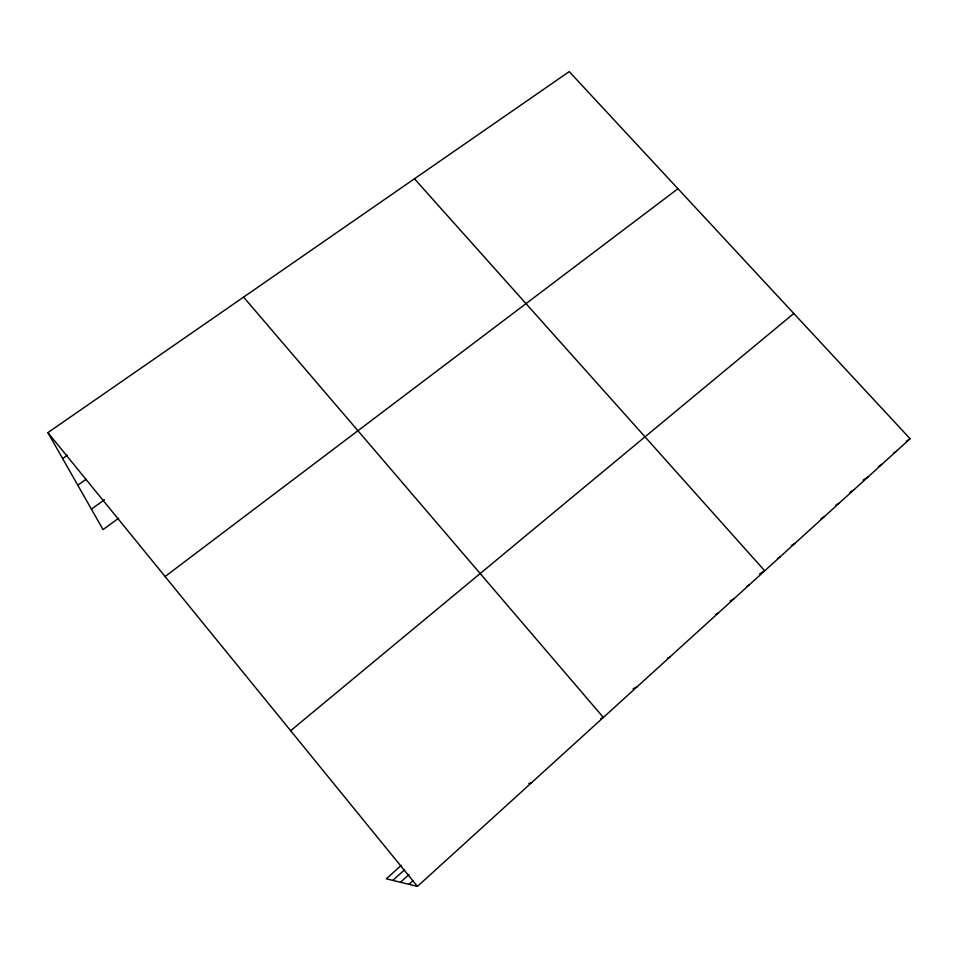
<?xml version="1.0" encoding="UTF-8"?>
<svg xmlns="http://www.w3.org/2000/svg" width="958" height="958" viewBox="0 0 958 958"><rect width="100%" height="100%" fill="white"/><g stroke="black" fill="none" stroke-linecap="round" stroke-linejoin="round"><path stroke-width="1.44" d="M401.354 865.29L386.314 878.809L417.437 886.39L910.1 438.728L569.22 71.611L47.9 432.621L103.033 529.606L118.648 518.206M409.03 884.342L413.353 880.426M392.804 880.39L404.539 869.828M400.456 882.258L409.018 874.522M290.645 730.703L793.799 313.47M165.099 576.536L677.965 188.726M91.405 509.153L104.494 499.705M77.79 485.203L86.136 479.263M62.641 458.559L67.455 455.182M906.388 441.207L910.1 438.728M893.778 452.954L896.209 451.338M878.474 466.534L882.186 464.091M863.17 480.126L868.02 476.964M850.009 492.352L853.71 489.957M835.484 505.501L839.256 503.094M820.958 518.697L824.658 516.362M791.332 545.569L794.996 543.318M777.453 558.502L779.944 557.005M759.658 573.842L764.724 570.824L414.455 178.787M746.761 586.308L749.348 584.799M730.056 601.073L733.816 598.918M715.554 614.617L718.105 613.18M667.439 658.23L669.989 656.913M633.058 688.766L637.034 686.85M600.774 718.572L603.36 717.446L243.583 297.112M528.792 783.5L531.582 782.674M47.9 432.621L417.437 886.39"/></g></svg>
